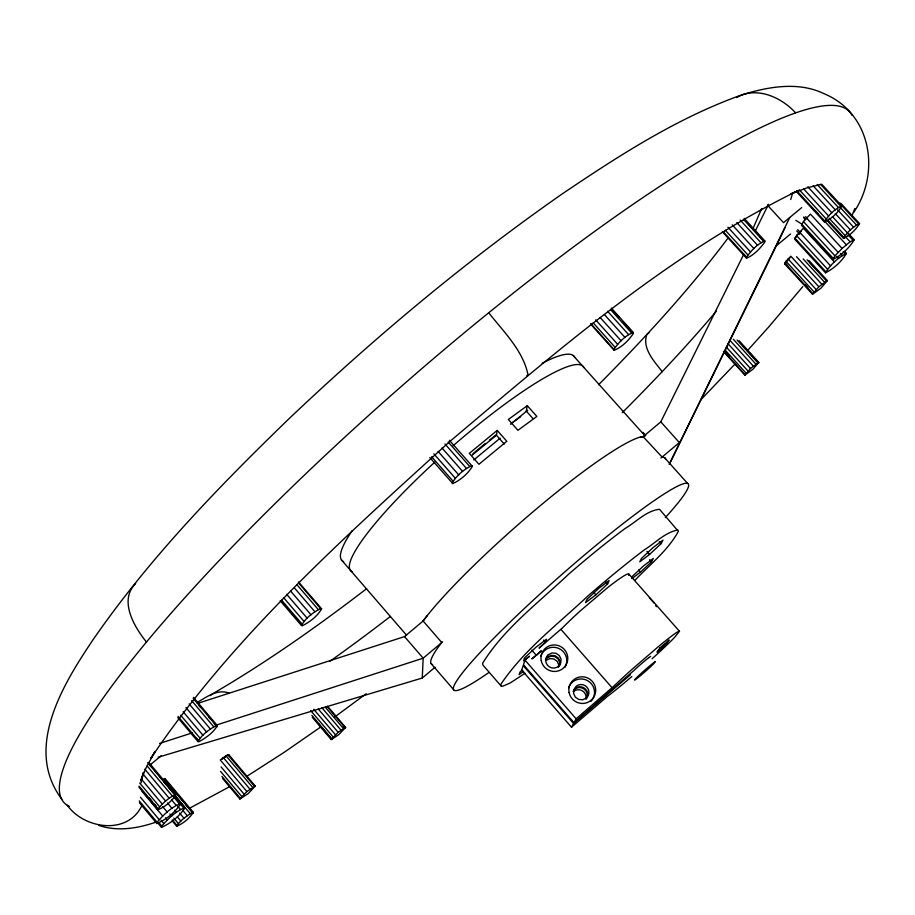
<?xml version="1.0" encoding="UTF-8"?>
<svg xmlns="http://www.w3.org/2000/svg" width="915" height="915" viewBox="0 0 915 915"><rect width="100%" height="100%" fill="white"/><g stroke="black" fill="none" stroke-linecap="round" stroke-linejoin="round"><path stroke-width="1.37" d="M758.752 362.374L753.159 369.054L744.924 375.161L750.506 368.493L758.752 362.374L739.103 340.723M746.503 258.19L746.514 257.161C751.249 250.653 757.311 243.95 764.871 240.954L764.814 242.018C760.068 248.514 754.04 255.159 746.503 258.19L722.438 231.85M158.169 757.243L422.261 678.026L423.176 658.194L404.51 636.6L198.212 703.2M558.505 667.218L558.699 664.633L556.961 661.133L553.701 658.914L549.789 658.64L546.244 660.298M559.397 666.189L559.683 662.277L557.933 658.754L554.662 656.535L550.716 656.249L547.159 657.919A7.709 7.595 24 0 0 545.489 659.967M559.751 665.354L560.037 661.442L558.276 657.908L555.005 655.678L551.047 655.392L547.479 657.073A7.72 7.617 24 0 0 545.809 659.132M812.566 294.287L784.704 263.875L785.974 261.324L790.823 256.223L818.845 286.784L812.566 294.287L821.064 288.088L827.366 280.573L809.054 260.638M832.936 259.505L834.983 255.823L842.097 248.468L810.438 214.11L803.427 221.533L801.54 225.376L832.936 259.505C841.377 255.239 849.475 247.942 854.198 239.764L848.468 233.554M471.82 455.407L496.456 435.22L497.188 430.405L506.807 441.27L478.934 464.294L469.315 453.371L497.188 430.405M824.495 222.048C828.064 215.277 834.8 209.112 841.766 205.921C838.151 212.692 831.461 218.834 824.495 222.048L796.805 192.013M825.536 272.807C830.134 264.778 838.151 257.641 846.421 253.432C841.766 261.461 833.805 268.564 825.536 272.807L794.7 239.227L796.53 235.521L803.404 228.258L834.491 262.056M527.28 405.665L508.363 419.482L517.947 430.313L536.842 416.428L527.28 405.665L526.239 411.029L532.873 418.498M157.849 809.798L158.055 808.803C162.939 803.164 168.783 797.228 175.886 794.746C171.94 801.265 164.929 806.938 157.849 809.798L138.931 787.175M164.814 779.511L165.02 778.551L163.957 778.631L192.344 812.486L193.362 812.348C189.565 818.296 183.206 823.477 176.721 826.279L172.146 820.824M843.55 238.426C847.038 232.261 853.157 226.668 859.54 223.569C856.017 229.734 849.932 235.304 843.55 238.426L826.645 220.092M156.82 823.546L157.094 822.253C163.636 814.762 171.391 806.927 180.815 803.496C175.474 812.143 166.21 819.623 156.82 823.546L139.446 802.752M161.475 827.343L161.761 826.085C168.2 818.742 175.783 811.079 185.013 807.648C179.717 816.111 170.67 823.431 161.475 827.343L157.883 823.043M628.674 575.432L628.96 574.163L628.079 573.888A52.224 4.495 -41.3 0 0 607.526 587.716L580.35 610.843A52.224 4.495 -41.3 0 0 562.336 628.022L539.049 648.106L545.477 642.09L546.507 639.242L535.984 647.202L524.478 657.988L523.597 660.71L529.522 656.227L524.958 660.104L523.46 664.748L573.98 722.736L633.798 670.615A14.32 0.743 -41.3 0 1 648.918 657.576M141.024 782.931L143.438 772.409L140.738 780.724L146.274 767.468L155.07 751.49L150.735 758.466C232.158 637.4 342.359 539.129 449.665 441.613C558.962 349.404 669.002 253.684 798.349 190.492L790.846 193.911L807.224 187.792L820.492 184.521M176.721 826.279C180.175 820.32 186.546 816.123 192.344 812.486M197.995 741.642C201.746 734.516 209.261 729.507 216.18 725.572L217.312 725.584C213.515 732.675 206.058 737.673 199.161 741.619L197.995 741.642L177.796 717.68M851.899 215.894L854.816 208.506M228.476 755.653L228.761 754.715L225.959 755.756L220.275 759.965L246.89 791.521L255.262 786.088L248.274 793.557L239.89 799.001L222.528 778.402M239.89 799.001L246.89 791.521M301.458 625.494C305.541 618.014 313.136 612.398 320.639 608.544L321.6 608.818C317.482 616.264 309.933 621.857 302.453 625.734L301.458 625.494L280.196 600.709M752.599 229.493L761.692 208.54M607.594 583.896L609.115 580.567L598.753 588.345L586.927 599.428L585.577 602.63L595.894 594.853L607.594 583.896L605.799 581.849M628.96 574.163L679.479 631.281L674.584 637.366A52.452 2.734 -41.3 0 1 652.075 658.777M669.208 464.237L789.759 217.53M331.253 739.56L338.161 732.297L345.63 727.459L338.722 734.699L331.253 739.56L312.335 717.383M472.38 466.318L471.763 465.701C463.871 469.292 456.608 475.537 452.17 483.006L452.834 483.589C460.703 479.963 467.92 473.753 472.38 466.318L449.402 440.287M777.178 244.122L784.979 227.652M669.425 464.214L776.549 245.392M642.41 437.279L660.802 421.861L743.804 254.21M755.207 231.163L768.52 204.297M853.924 212.108C880.928 172.043 871.023 113.025 823.912 93.639C798.406 81.332 768.817 86.696 742.82 94.52C677.889 117.486 619.512 155.275 562.725 193.557C465.941 260.992 375.287 336.972 289.689 418.063C218.708 486.734 149.397 558.184 93.09 639.665C63.444 683.745 23.31 748.333 61.888 799.321M631.533 578.234L632.597 576.13L643.783 565.687L653.287 558.505L651.56 561.776L640.477 572.115L632.059 578.497M661.11 543.67L662.975 540.136L653.15 547.513L641.495 558.413L639.779 561.821L649.57 554.444L661.11 543.67L659.338 541.68M573.591 723.433L523.186 665.571L521.733 670.066L571.498 727.231L573.591 723.433L630.401 674.744M573.98 722.736L576.141 718.824L613.508 686.433A52.441 2.734 -41.3 0 1 631.865 669.483L659.006 646.082A52.441 2.734 -41.3 0 1 678.816 631.247L679.479 631.281M614.217 350.319L613.931 349.438C618.62 342.347 625.3 335.679 633.214 332.408L633.455 333.323C628.742 340.391 622.097 347.014 614.217 350.319L590.495 323.899M142.351 804.468C128.992 835.532 84.512 829.493 67.287 805.269M222.288 759.187L223.294 757.597L249.898 789.119M573.522 690.745L574.997 688.583A7.663 7.56 32.2 0 1 585.817 689.418A7.663 7.56 32.3 0 1 586.035 699.243M573.133 691.523L574.609 689.361A7.652 7.537 32.3 0 1 586.87 697.63M526.628 376.294L527.932 374.407C522.842 350.239 503.49 331.63 488.69 312.724M728.42 237.511C689.201 289.998 644.64 338.241 598.582 384.757M427.374 615.452L423.119 620.999L441.773 642.536L440.721 643.851A155.722 17.751 -41.3 0 0 432.646 664.576M802.787 286.624L768.566 327.147L747.463 350.605M734.871 364.181L700.844 399.741M635.056 580.144C649.936 564.498 667.916 550.533 678.358 531.363L659.509 509.289C646.459 510.696 636.314 521.836 625.368 528.321C605.741 542.801 586.927 558.356 568.501 574.311C538.809 602.493 504.359 628.079 482.651 663.226L482.891 665.033L501.031 685.918L502.667 686.239L510.215 682.979L525.141 673.211M522.019 670.169L519.949 672.113L519.137 674.63L523.632 671.198M842.097 248.468L850.092 241.8L854.198 239.764M818.845 286.784L827.366 280.573M571.498 727.231L607.48 696.338A52.452 2.734 -41.3 0 0 622.349 684.557L631.808 676.574M649.135 332.648L646.722 334.684C642.01 348.512 654.362 361.459 662.197 371.627M442.597 641.838L423.176 658.194L216.638 724.989M660.962 458.026L679.342 442.551L660.802 421.861M422.261 678.026L435.117 667.172M404.51 636.6L422.867 621.216M786.98 261.233L784.784 263.062L812.692 293.521M801.712 207.602L783.514 222.654L767.388 205.097M149.465 765.5L161.429 755.573M775.657 246.352L790.594 233.966M796.759 236.425L794.838 238.026L825.742 271.686M510.627 424.32L527.715 410.24M473.798 459.925L500.116 438.205M210.278 695.606L212.234 694.016C266.105 662.62 317.162 626.638 366.595 588.711M535.481 656.101L531.832 658.88L541.36 650.759L536.396 655.414L531.775 650.119M366.206 693.707L334.844 716.891M135.637 583.633C118.47 600.354 134.345 627.198 146.583 642.193M648.884 657.599L650.679 656.41M788.719 259.368L785.974 261.324L813.927 291.828M321.085 726.739L283.753 752.61L246.764 776.377M799.55 233.405L796.53 235.521L827.515 269.25M229.985 786.477L188.947 808.563M196.691 702.663C206.493 697.299 217.061 688.629 228.933 693.078M736.667 97.562C756.511 85.953 781.216 97.173 795.455 112.682M789.885 258.053L788.09 258.922L816.089 289.46M548.405 654.648L551.997 652.967L555.977 653.253L559.271 655.495L561.044 659.052L560.758 662.986L558.55 666.257A7.777 7.663 23.9 0 1 547.639 665.388A7.777 7.663 23.9 0 1 548.348 654.591M801.277 231.289L799.538 232.09L830.591 265.865M156.374 821.979C138.108 828.384 117.44 831.827 98.706 825.364M159.576 743.449L192.184 732.904M784.704 263.875L785.745 263.634L787.666 265.727M640.317 437.084L643.131 436.672L662.334 457.294A155.722 17.751 -41.3 0 1 665.628 459.056M677.935 529.979C665.114 532.267 655.243 543.11 644.423 549.812C624.934 564.509 606.165 580.156 587.716 596.145C557.841 624.27 523.883 649.913 500.905 684.248L501.031 685.918M802.501 224.472L795.81 220.355M649.353 597.701L654.168 603.145M840.691 203.176L859.54 223.569M839.661 203.324L858.544 223.752M821.636 184.155L841.766 205.921M820.492 184.281L840.645 206.092M840.405 207.659L856.474 225.044M817.232 184.578L838.38 207.465M837.568 209.844L853.638 227.252M813.183 185.894L835.304 209.844M835.361 213.653L850.493 230.031M807.854 186.82L831.884 212.852M832.387 216.592L847.496 232.959M848.068 234.858L852.86 240.039M803.702 188.982L828.67 216.043M829.104 218.216L845.128 235.59M845.288 236.596L850.092 241.8M827.743 220.16L844.568 238.22M799.287 189.794L826.131 218.914M815.151 210.484L818.01 213.584M796.919 190.915L824.667 221.018M822.311 218.731L846.306 244.751M844.488 251.339L846.421 253.432M843.195 251.705L845.083 253.741M840.462 253.444L842.349 255.491M805.612 216.626L807.51 218.685M806.504 218.022L838.117 252.357M803.747 216.969L805.635 219.028M803.667 217.644L805.555 219.703M836.733 256.36L838.62 258.407M803.427 221.533L834.983 255.823M801.689 224.118L833.165 258.327M797.766 229.665L800.556 232.707M796.748 230.877L799.653 234.034M809.901 262.502L817.598 270.886M807.087 259.814L826.394 280.836M803.164 258.945L824.426 282.106M796.553 256.703L821.773 284.199M804.937 284.576L807.808 287.722M744.192 218.376L764.871 240.954M749.385 225.181L755.172 231.495M759.999 236.756L761.92 238.861M743.735 219.611L763.522 241.205M740.212 220.069L760.96 242.738M736.838 222.631L757.597 245.311M732.229 224.838L753.926 248.56M727.917 227.217L750.529 251.945M725.355 230.271L747.932 254.976M723.056 231.484L746.514 257.161M742.843 345.481L745.645 348.569M749.385 352.687L758.729 362.981M737.113 340.025L757.734 362.752M733.281 339.213L755.801 364.044M729.793 340.186L753.262 366.057M727.985 343.651L750.506 368.493M726.384 347.174L747.944 370.964M725.389 350.365L745.988 373.103M726.396 353.167L729.186 356.255M724.36 351.863L744.936 374.578M723.456 351.463L744.924 375.161M611.3 308.081L633.214 332.408M611.597 309.041L619.203 317.494M623.001 321.714L633.455 333.323M610.522 309.544L631.51 332.866M607.594 311.26L628.616 334.615M604.46 314.634L624.956 337.418M600.08 317.425L621.102 340.815M595.699 319.861L617.648 344.303M593.217 322.926L615.132 347.334M591.113 324.024L613.931 349.438M642.959 432.349L645.75 435.471M573.065 355.386L645.201 436.043M664.553 457.672L687.634 483.486M646.939 551.471L649.57 554.444M649.684 559.671L651.56 561.776M638.613 570.011L640.477 572.115M496.456 435.22L504.257 444.05M594.098 592.817L595.894 594.853M448.213 442.037L469.692 466.444M444.976 443.992L466.478 468.446M442.037 447.995L462.613 471.408M438.125 451.45L458.701 474.862M433.859 453.829L455.338 478.293M431.606 456.722L453.039 481.153M429.844 457.569L452.834 483.589M560.987 629.429L612.112 687.794M543.704 640.065L545.477 642.09M524.958 660.104L576.141 718.824M341.524 559.991L406.637 635.307M431.114 663.615L453.714 689.761M298.496 581.974L321.6 608.818M298.416 582.706L320.639 608.544M296.963 584.754L318.294 609.573M294.47 587.99L314.909 611.769M290.547 590.987L310.986 614.788M286.715 594.373L307.154 618.174M283.581 597.609L303.997 621.399M281.614 600.217L301.996 623.973M282.163 602.081L284.931 605.307M287.699 608.532L290.467 611.758M292.308 613.908L296.002 618.208M297.844 620.359L301.527 624.659M327.616 706.38L345.63 727.459M326.941 706.334L344.989 727.448M343.377 726.281L345.172 728.386M325.282 707.226L343.342 728.363M321.966 707.844L340.952 730.067M318.271 708.999L338.161 732.297M313.731 709.297L335.428 734.711M310.562 710.475L333.151 736.952M311.832 715.381L331.676 738.645M318.42 723.742L331.916 739.549M193.454 697.367L217.312 725.584M193.191 698.385L216.18 725.572M198.658 705.156L200.488 707.318M208.723 717.074L210.564 719.236M214.224 723.571L216.969 726.819M191.635 700.627L213.744 726.785M189.153 703.932L210.37 729.038M228.761 754.715L255.262 786.088M254.427 786.179L227.881 754.749L223.752 758.192L225.959 755.756L252.54 787.243M185.928 707.547L206.573 732M183.194 711.813L202.936 735.214M180.678 715.233L200.03 738.176M221.053 766.873L243.985 794.083M178.059 716.434L198.292 740.429M196.405 738.359L198.246 740.532M220.549 771.391L241.64 796.405M221.888 776.412L240.199 798.132M165.02 778.551L193.362 812.348M166.644 781.696L183.984 802.375M185.814 804.548L193.111 813.252M148.87 762.515L175.886 794.746M149.58 764.665L151.375 766.816M154.978 771.105L156.774 773.244M159.473 776.458L161.269 778.608M163.957 781.822L166.656 785.036M168.452 787.186L173.85 793.614M147.681 762.584L174.754 794.861M175.543 796.176L190.217 813.675M175.142 795.878L185.013 807.648M174.422 795.867L180.815 803.496M178.162 801.403L183.56 807.842M173.827 797.125L179.317 803.679M147.109 765.924L172.409 796.119M182.84 810.427L187.289 815.734M177.819 806.287L180.518 809.512M171.757 800.042L176.218 805.372M144.787 769.16L169.218 798.315M179.557 813.023L184.006 818.33M174.548 810.255L176.355 812.406M167.491 802.981L171.963 808.322M143.026 774.101L165.661 801.117M177.327 816.832L180.895 821.087M141.47 779.237L162.287 804.102M173.816 818.09L178.414 823.569M169.904 813.938L171.711 816.089M162.756 806.721L167.228 812.062M172.363 819.92L176.95 825.387M139.721 783.034L159.61 806.801M149.122 797.811L151.821 801.037M154.521 804.262L156.316 806.412M139.103 786.134L158.055 808.803M165.489 817.827L167.296 819.989M142.157 791.441L162.721 816.031M161.086 820.263L163.796 823.5M140.407 797.182L159.164 819.623M159.05 822.848L161.761 826.085M139.263 800.922L157.094 822.253M655.826 605.478L656.295 606.679M352.492 571.875A154.692 26.123 -41.3 0 1 434.854 462.086M452.994 445.857A154.692 26.123 -41.3 0 1 583.77 367.544M343.651 561.65A154.578 27.038 -41.3 0 1 352.184 530.734M542.149 363.266A154.578 27.038 -41.3 0 1 574.746 357.445M422.776 621.411A155.493 19.627 -41.3 0 1 539.896 505.995A155.493 19.627 -41.3 0 1 643.805 436.581M473.021 453.68A130.639 21.251 -41.3 0 1 485.373 443.42M489.468 440.115A130.639 21.251 -41.3 0 1 495.999 434.957M511.313 423.359A130.639 21.251 -41.3 0 1 520.669 416.668M489.01 672.433A156.019 15.383 -41.3 0 1 483.223 649.215A156.019 15.383 -41.3 0 1 645.338 506.853A156.019 15.383 -41.3 0 1 665.319 517.604M573.522 691.546A7.595 7.492 32.5 0 1 586.012 698.488M568.57 687.783A13.393 13.199 32.1 0 1 588.025 680.909A13.393 13.199 32.1 0 1 590.987 701.336M540.868 656.055A13.348 13.153 23.9 0 1 559.065 648.563A13.348 13.153 23.9 0 1 564.91 667.332M792.642 192.722A438.64 74.63 -41.3 0 1 790.686 199.516M716.285 311.226A438.64 74.63 -41.3 0 1 622.246 412.688M390.453 616.401A438.64 74.63 -41.3 0 1 330.018 661.202M69.368 806.435A523.048 89.681 -41.3 0 1 393.027 393.713A523.048 89.681 -41.3 0 1 852.025 115.382M573.877 689.624L573.636 693.593L575.386 697.184L578.726 699.426L582.718 699.758L586.298 698.031A7.709 7.606 32.1 0 0 586.973 687.176A7.709 7.606 32.1 0 0 576.107 686.364L573.877 689.624M659.795 648.026L657.027 652.155L666.257 644.194L669.117 639.974L659.795 648.026M655.129 661.797L653.116 664.301A13.919 0.686 -41.3 0 1 637.092 678.381A13.919 0.686 -41.3 0 1 639.413 674.973A13.919 0.686 -41.3 0 1 654.625 662.083L655.129 661.797M569.119 692.586A13.473 13.279 31.9 0 0 591.147 700.25A13.473 13.279 31.9 0 0 586.572 677.546A13.473 13.279 31.9 0 0 569.119 692.586M541.234 660.63A13.428 13.233 23.8 0 0 563.205 668.282A13.428 13.233 23.8 0 0 558.699 645.693A13.428 13.233 23.8 0 0 541.234 660.63"/></g></svg>
